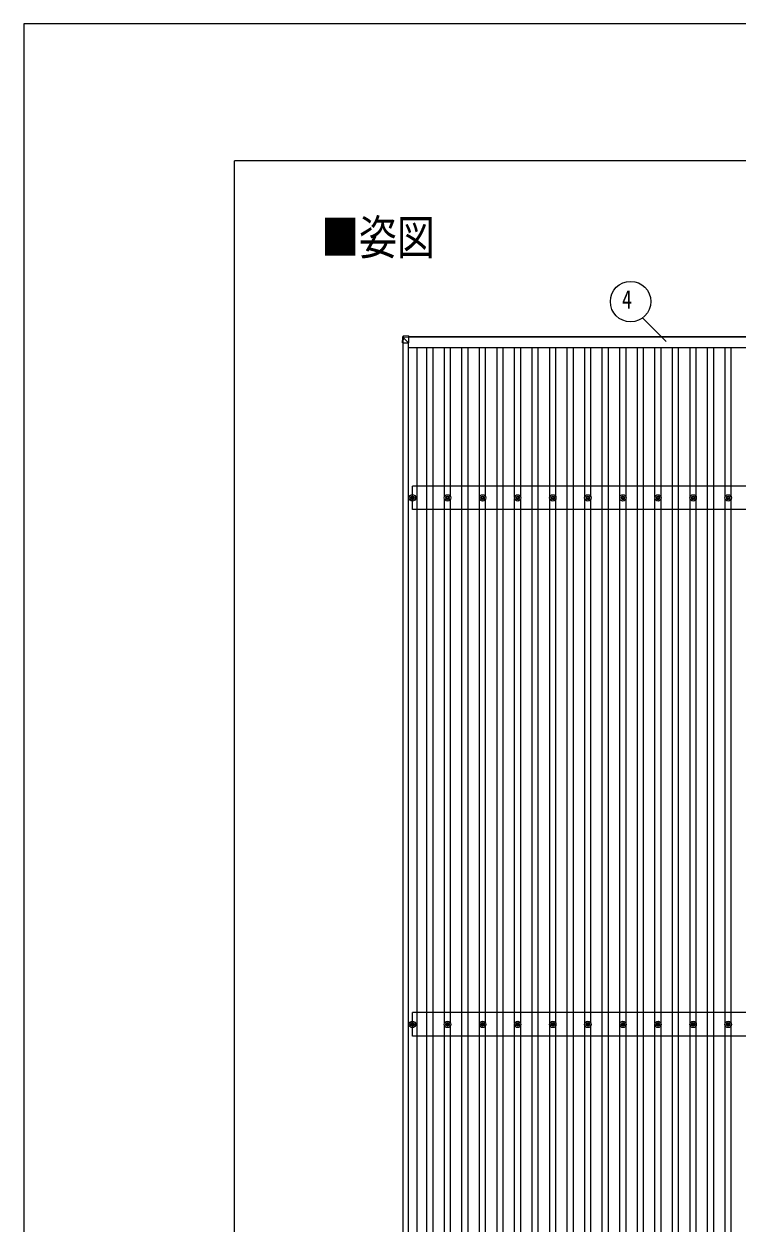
# Model space of a CAD drawing. Units: millimetres, scale not verified. Extents: x -16820 to 16820, y -11880 to 11880.
# Drawn here: x -16820 to -12755, y 5048 to 11880 of the extents above; entities that cross this region are included whole.
import ezdxf
from ezdxf.enums import TextEntityAlignment as Align

# ---------------------------------------------------------------- set-up
doc = ezdxf.new("R2010")
doc.units = ezdxf.units.MM
doc.header["$LTSCALE"] = 60
for name, color, linetype in [('0-2_USER1', 3, 'Continuous'), ('0-5_YKK_13', 4, 'Continuous'), ('0-6_YKK_A1', 4, 'Continuous'), ('0-7_YKK_D', 6, 'Continuous'), ('0-8_YKK_ZWAK', 7, 'Continuous')]:
    doc.layers.add(name, color=color, linetype=linetype)
doc.styles.add('ＭＳ ゴシック', font='')
doc.styles.get('ＭＳ ゴシック').set_extended_font_data('MS Gothic')

msp = doc.modelspace()

# ---------------------------------------------------------------- linework, layer by layer
at = {"layer": '0-5_YKK_13'}
for p, q in [((-14661.67, 10063.33), (-14659.8, 10093.87)), ((-14659.8, 10093.87), (-14659.8, 10098.62)), ((-14657.91, 10093.68), (-14659.77, 10063.27)), ((-14659.77, 10063.92), (-14627.37, 10063.86)), ((-14627.37, 10102.42), (-14657.93, 10100.5)), ((-14627.37, 10102.42), (-14657.93, 10100.5)), ((-14657.93, 10100.5), (-14657.93, 10100.5)), ((-14657.93, 10100.5), (-14657.93, 10095.74)), ((-14657.93, 10095.74), (-14627.37, 10097.61)), ((-14657.81, 10093.69), (-14657.91, 10093.68)), ((-14627.37, 10095.65), (-14657.86, 10093.78)), ((-14627.37, 10063.86), (-14657.81, 10094.34)), ((-14627.37, 10102.42), (-14627.37, 10097.61)), ((-14627.37, 10097.61), (-14627.37, 10095.65)), ((-14627.37, 10096.3), (-14627.37, 10063.86)), ((-14615.84, 9181.44), (-14611.43, 9181.44)), ((-14615.84, 9177.94), (-14611.43, 9177.94)), ((-14607.6, 9189.69), (-14607.6, 9185.27)), ((-14607.6, 9174.11), (-14607.6, 9169.69)), ((-14604.1, 9189.69), (-14604.1, 9185.27)), ((-14604.1, 9174.11), (-14604.1, 9169.69)), ((-14600.26, 9181.44), (-14595.85, 9181.44)), ((-14600.26, 9177.94), (-14595.85, 9177.94)), ((-14415.84, 9181.44), (-14411.43, 9181.44)), ((-14415.84, 9177.94), (-14411.43, 9177.94)), ((-14407.6, 9189.69), (-14407.6, 9185.27)), ((-14407.6, 9174.11), (-14407.6, 9169.69)), ((-14404.1, 9189.69), (-14404.1, 9185.27)), ((-14404.1, 9174.11), (-14404.1, 9169.69)), ((-14400.26, 9181.44), (-14395.85, 9181.44)), ((-14400.26, 9177.94), (-14395.85, 9177.94)), ((-14215.84, 9181.44), (-14211.43, 9181.44)), ((-14215.84, 9177.94), (-14211.43, 9177.94)), ((-14207.6, 9189.69), (-14207.6, 9185.27)), ((-14207.6, 9174.11), (-14207.6, 9169.69)), ((-14204.1, 9189.69), (-14204.1, 9185.27)), ((-14204.1, 9174.11), (-14204.1, 9169.69)), ((-14200.26, 9181.44), (-14195.85, 9181.44)), ((-14200.26, 9177.94), (-14195.85, 9177.94)), ((-14015.84, 9181.44), (-14011.43, 9181.44)), ((-14015.84, 9177.94), (-14011.43, 9177.94)), ((-14007.6, 9189.69), (-14007.6, 9185.27)), ((-14007.6, 9174.11), (-14007.6, 9169.69)), ((-14004.1, 9189.69), (-14004.1, 9185.27)), ((-14004.1, 9174.11), (-14004.1, 9169.69)), ((-14000.26, 9181.44), (-13995.85, 9181.44)), ((-14000.26, 9177.94), (-13995.85, 9177.94)), ((-13815.84, 9181.44), (-13811.43, 9181.44)), ((-13815.84, 9177.94), (-13811.43, 9177.94)), ((-13807.6, 9189.69), (-13807.6, 9185.27)), ((-13807.6, 9174.11), (-13807.6, 9169.69)), ((-13804.1, 9189.69), (-13804.1, 9185.27)), ((-13804.1, 9174.11), (-13804.1, 9169.69)), ((-13800.26, 9181.44), (-13795.85, 9181.44)), ((-13800.26, 9177.94), (-13795.85, 9177.94)), ((-13615.84, 9181.44), (-13611.43, 9181.44)), ((-13615.84, 9177.94), (-13611.43, 9177.94)), ((-13607.6, 9189.69), (-13607.6, 9185.27)), ((-13607.6, 9174.11), (-13607.6, 9169.69)), ((-13604.1, 9189.69), (-13604.1, 9185.27)), ((-13604.1, 9174.11), (-13604.1, 9169.69)), ((-13600.26, 9181.44), (-13595.85, 9181.44)), ((-13600.26, 9177.94), (-13595.85, 9177.94)), ((-13415.84, 9181.44), (-13411.43, 9181.44)), ((-13415.84, 9177.94), (-13411.43, 9177.94)), ((-13407.6, 9189.69), (-13407.6, 9185.27)), ((-13407.6, 9174.11), (-13407.6, 9169.69)), ((-13404.1, 9189.69), (-13404.1, 9185.27)), ((-13404.1, 9174.11), (-13404.1, 9169.69)), ((-13400.26, 9181.44), (-13395.85, 9181.44)), ((-13400.26, 9177.94), (-13395.85, 9177.94)), ((-13215.84, 9181.44), (-13211.43, 9181.44)), ((-13215.84, 9177.94), (-13211.43, 9177.94)), ((-13207.6, 9189.69), (-13207.6, 9185.27)), ((-13207.6, 9174.11), (-13207.6, 9169.69)), ((-13204.1, 9189.69), (-13204.1, 9185.27)), ((-13204.1, 9174.11), (-13204.1, 9169.69)), ((-13200.26, 9181.44), (-13195.85, 9181.44)), ((-13200.26, 9177.94), (-13195.85, 9177.94)), ((-13015.84, 9181.44), (-13011.43, 9181.44)), ((-13015.84, 9177.94), (-13011.43, 9177.94)), ((-13007.6, 9189.69), (-13007.6, 9185.27)), ((-13007.6, 9174.11), (-13007.6, 9169.69)), ((-13004.1, 9189.69), (-13004.1, 9185.27)), ((-13004.1, 9174.11), (-13004.1, 9169.69)), ((-13000.26, 9181.44), (-12995.85, 9181.44)), ((-13000.26, 9177.94), (-12995.85, 9177.94)), ((-12815.84, 9181.44), (-12811.43, 9181.44)), ((-12815.84, 9177.94), (-12811.43, 9177.94)), ((-12807.6, 9189.69), (-12807.6, 9185.27)), ((-12807.6, 9174.11), (-12807.6, 9169.69)), ((-12804.1, 9189.69), (-12804.1, 9185.27)), ((-12804.1, 9174.11), (-12804.1, 9169.69)), ((-12800.26, 9181.44), (-12795.85, 9181.44)), ((-12800.26, 9177.94), (-12795.85, 9177.94)), ((-14615.84, 6181.44), (-14611.43, 6181.44)), ((-14615.84, 6177.94), (-14611.43, 6177.94)), ((-14607.6, 6189.69), (-14607.6, 6185.27)), ((-14607.6, 6174.11), (-14607.6, 6169.69)), ((-14604.1, 6189.69), (-14604.1, 6185.27)), ((-14604.1, 6174.11), (-14604.1, 6169.69)), ((-14600.26, 6181.44), (-14595.85, 6181.44)), ((-14600.26, 6177.94), (-14595.85, 6177.94)), ((-14415.84, 6181.44), (-14411.43, 6181.44)), ((-14415.84, 6177.94), (-14411.43, 6177.94)), ((-14407.6, 6189.69), (-14407.6, 6185.27)), ((-14407.6, 6174.11), (-14407.6, 6169.69)), ((-14404.1, 6189.69), (-14404.1, 6185.27)), ((-14404.1, 6174.11), (-14404.1, 6169.69)), ((-14400.26, 6181.44), (-14395.85, 6181.44)), ((-14400.26, 6177.94), (-14395.85, 6177.94)), ((-14215.84, 6181.44), (-14211.43, 6181.44)), ((-14215.84, 6177.94), (-14211.43, 6177.94)), ((-14207.6, 6189.69), (-14207.6, 6185.27)), ((-14207.6, 6174.11), (-14207.6, 6169.69)), ((-14204.1, 6189.69), (-14204.1, 6185.27)), ((-14204.1, 6174.11), (-14204.1, 6169.69)), ((-14200.26, 6181.44), (-14195.85, 6181.44)), ((-14200.26, 6177.94), (-14195.85, 6177.94)), ((-14015.84, 6181.44), (-14011.43, 6181.44)), ((-14015.84, 6177.94), (-14011.43, 6177.94)), ((-14007.6, 6189.69), (-14007.6, 6185.27)), ((-14007.6, 6174.11), (-14007.6, 6169.69)), ((-14004.1, 6189.69), (-14004.1, 6185.27)), ((-14004.1, 6174.11), (-14004.1, 6169.69)), ((-14000.26, 6181.44), (-13995.85, 6181.44)), ((-14000.26, 6177.94), (-13995.85, 6177.94)), ((-13815.84, 6181.44), (-13811.43, 6181.44)), ((-13815.84, 6177.94), (-13811.43, 6177.94)), ((-13807.6, 6189.69), (-13807.6, 6185.27)), ((-13807.6, 6174.11), (-13807.6, 6169.69)), ((-13804.1, 6189.69), (-13804.1, 6185.27)), ((-13804.1, 6174.11), (-13804.1, 6169.69)), ((-13800.26, 6181.44), (-13795.85, 6181.44)), ((-13800.26, 6177.94), (-13795.85, 6177.94)), ((-13615.84, 6181.44), (-13611.43, 6181.44)), ((-13615.84, 6177.94), (-13611.43, 6177.94)), ((-13607.6, 6189.69), (-13607.6, 6185.27)), ((-13607.6, 6174.11), (-13607.6, 6169.69)), ((-13604.1, 6189.69), (-13604.1, 6185.27)), ((-13604.1, 6174.11), (-13604.1, 6169.69)), ((-13600.26, 6181.44), (-13595.85, 6181.44)), ((-13600.26, 6177.94), (-13595.85, 6177.94)), ((-13415.84, 6181.44), (-13411.43, 6181.44)), ((-13415.84, 6177.94), (-13411.43, 6177.94)), ((-13407.6, 6189.69), (-13407.6, 6185.27)), ((-13407.6, 6174.11), (-13407.6, 6169.69)), ((-13404.1, 6189.69), (-13404.1, 6185.27)), ((-13404.1, 6174.11), (-13404.1, 6169.69)), ((-13400.26, 6181.44), (-13395.85, 6181.44)), ((-13400.26, 6177.94), (-13395.85, 6177.94)), ((-13215.84, 6181.44), (-13211.43, 6181.44)), ((-13215.84, 6177.94), (-13211.43, 6177.94)), ((-13207.6, 6189.69), (-13207.6, 6185.27)), ((-13207.6, 6174.11), (-13207.6, 6169.69)), ((-13204.1, 6189.69), (-13204.1, 6185.27)), ((-13204.1, 6174.11), (-13204.1, 6169.69)), ((-13200.26, 6181.44), (-13195.85, 6181.44)), ((-13200.26, 6177.94), (-13195.85, 6177.94)), ((-13015.84, 6181.44), (-13011.43, 6181.44)), ((-13015.84, 6177.94), (-13011.43, 6177.94)), ((-13007.6, 6189.69), (-13007.6, 6185.27)), ((-13007.6, 6174.11), (-13007.6, 6169.69)), ((-13004.1, 6189.69), (-13004.1, 6185.27)), ((-13004.1, 6174.11), (-13004.1, 6169.69)), ((-13000.26, 6181.44), (-12995.85, 6181.44)), ((-13000.26, 6177.94), (-12995.85, 6177.94)), ((-12815.84, 6181.44), (-12811.43, 6181.44)), ((-12815.84, 6177.94), (-12811.43, 6177.94)), ((-12807.6, 6189.69), (-12807.6, 6185.27)), ((-12807.6, 6174.11), (-12807.6, 6169.69)), ((-12804.1, 6189.69), (-12804.1, 6185.27)), ((-12804.1, 6174.11), (-12804.1, 6169.69)), ((-12800.26, 6181.44), (-12795.85, 6181.44)), ((-12800.26, 6177.94), (-12795.85, 6177.94))]:
    msp.add_line(p, q, dxfattribs=at)
msp.add_lwpolyline([(-14659.8, 10098.62), (-14661.67, 10068.14), (-14661.67, 10063.33)], dxfattribs=at)
for centre, radius in [((-14605.85, 9179.69), 18.25), ((-14605.85, 9179.69), 10.15), ((-14605.85, 9179.69), 5.85), ((-14605.85, 9179.69), 5.25), ((-14405.85, 9179.69), 18.25), ((-14405.85, 9179.69), 10.15), ((-14405.85, 9179.69), 5.85), ((-14405.85, 9179.69), 5.25), ((-14205.85, 9179.69), 18.25), ((-14205.85, 9179.69), 10.15), ((-14205.85, 9179.69), 5.85), ((-14205.85, 9179.69), 5.25), ((-14005.85, 9179.69), 18.25), ((-14005.85, 9179.69), 10.15), ((-14005.85, 9179.69), 5.85), ((-14005.85, 9179.69), 5.25), ((-13805.85, 9179.69), 18.25), ((-13805.85, 9179.69), 10.15), ((-13805.85, 9179.69), 5.85), ((-13805.85, 9179.69), 5.25), ((-13605.85, 9179.69), 18.25), ((-13605.85, 9179.69), 10.15), ((-13605.85, 9179.69), 5.85), ((-13605.85, 9179.69), 5.25), ((-13405.85, 9179.69), 18.25), ((-13405.85, 9179.69), 10.15), ((-13405.85, 9179.69), 5.85), ((-13405.85, 9179.69), 5.25), ((-13205.85, 9179.69), 18.25), ((-13205.85, 9179.69), 10.15), ((-13205.85, 9179.69), 5.85), ((-13205.85, 9179.69), 5.25), ((-13005.85, 9179.69), 18.25), ((-13005.85, 9179.69), 10.15), ((-13005.85, 9179.69), 5.85), ((-13005.85, 9179.69), 5.25), ((-12805.85, 9179.69), 18.25), ((-12805.85, 9179.69), 10.15), ((-12805.85, 9179.69), 5.85), ((-12805.85, 9179.69), 5.25), ((-14605.85, 6179.69), 18.25), ((-14605.85, 6179.69), 10.15), ((-14605.85, 6179.69), 5.85), ((-14605.85, 6179.69), 5.25), ((-14405.85, 6179.69), 18.25), ((-14405.85, 6179.69), 10.15), ((-14405.85, 6179.69), 5.85), ((-14405.85, 6179.69), 5.25), ((-14205.85, 6179.69), 18.25), ((-14205.85, 6179.69), 10.15), ((-14205.85, 6179.69), 5.85), ((-14205.85, 6179.69), 5.25), ((-14005.85, 6179.69), 18.25), ((-14005.85, 6179.69), 10.15), ((-14005.85, 6179.69), 5.85), ((-14005.85, 6179.69), 5.25), ((-13805.85, 6179.69), 18.25), ((-13805.85, 6179.69), 10.15), ((-13805.85, 6179.69), 5.85), ((-13805.85, 6179.69), 5.25), ((-13605.85, 6179.69), 18.25), ((-13605.85, 6179.69), 10.15), ((-13605.85, 6179.69), 5.85), ((-13605.85, 6179.69), 5.25), ((-13405.85, 6179.69), 18.25), ((-13405.85, 6179.69), 10.15), ((-13405.85, 6179.69), 5.85), ((-13405.85, 6179.69), 5.25), ((-13205.85, 6179.69), 18.25), ((-13205.85, 6179.69), 10.15), ((-13205.85, 6179.69), 5.85), ((-13205.85, 6179.69), 5.25), ((-13005.85, 6179.69), 18.25), ((-13005.85, 6179.69), 10.15), ((-13005.85, 6179.69), 5.85), ((-13005.85, 6179.69), 5.25), ((-12805.85, 6179.69), 18.25), ((-12805.85, 6179.69), 10.15), ((-12805.85, 6179.69), 5.85), ((-12805.85, 6179.69), 5.25)]:
    msp.add_circle(centre, radius, dxfattribs=at)
for centre, radius, start, end in [((-14657.81, 10093.75), 2, 93.48408, 176.48407), ((-14657.58, 10106.59), 12.92, 260.08679, 268.52577), ((-14647.55, 10094.8), 10.42, 174.80664, 186.16183)]:
    msp.add_arc(centre, radius, start, end, dxfattribs=at)
for centre, major_axis, ratio, start_param, end_param in [((-14659.67, 10063.33), (-2, 0), 0.033268, 0.0000002, 1.5185344), ((-14657.8, 10098.5), (-1.92, -0.56), 0.998105, 4.4898734, 5.9384966), ((-14657.8, 10093.75), (-0.12, 2), 0.02656, 0.0332981, 1.5518323), ((-14621.79, 10095.89), (-36.07, -2.1), 0.055348, 0.0000815, 0.0491486)]:
    msp.add_ellipse(centre, major_axis=major_axis, ratio=ratio, start_param=start_param, end_param=end_param, dxfattribs=at)
at = {"layer": '0-6_YKK_A1'}
for p, q in [((-14657.85, -706.37), (-14657.85, 10063.92)), ((-14628.85, -706.42), (-14628.85, 10063.86)), ((-14627.37, 10100.09), (-9185.15, 10100.09)), ((-9185.15, 10095.5), (-14627.37, 10095.5)), ((-14628.85, 10036.67), (-9182.85, 10036.67)), ((-14579.35, -681.68), (-14579.35, 10036.67)), ((-14523.35, -681.68), (-14523.35, 10036.67)), ((-14488.35, -681.68), (-14488.35, 10036.67)), ((-14423.35, 9184.87), (-14423.35, 10036.67)), ((-14388.35, 9184.87), (-14388.35, 10036.67)), ((-14323.35, -681.68), (-14323.35, 10036.67)), ((-14288.35, -681.68), (-14288.35, 10036.67)), ((-14223.35, 9184.87), (-14223.35, 10036.67)), ((-14188.35, 9184.87), (-14188.35, 10036.67)), ((-14123.35, -681.68), (-14123.35, 10036.67)), ((-14088.35, -681.68), (-14088.35, 10036.67)), ((-14023.35, 9184.87), (-14023.35, 10036.67)), ((-13988.35, 9184.87), (-13988.35, 10036.67)), ((-13923.35, -681.68), (-13923.35, 10036.67)), ((-13888.35, -681.68), (-13888.35, 10036.67)), ((-13823.35, 9184.87), (-13823.35, 10036.67)), ((-13788.35, 9184.87), (-13788.35, 10036.67)), ((-13723.35, -681.68), (-13723.35, 10036.67)), ((-13688.35, -681.68), (-13688.35, 10036.67)), ((-13623.35, 9184.87), (-13623.35, 10036.67)), ((-13588.35, 9184.87), (-13588.35, 10036.67)), ((-13523.35, -681.68), (-13523.35, 10036.67)), ((-13488.35, -681.68), (-13488.35, 10036.67)), ((-13423.35, 9184.87), (-13423.35, 10036.67)), ((-13388.35, 9184.87), (-13388.35, 10036.67)), ((-13323.35, -681.68), (-13323.35, 10036.67)), ((-13288.35, -681.68), (-13288.35, 10036.67)), ((-13223.35, 9184.87), (-13223.35, 10036.67)), ((-13188.35, 9184.87), (-13188.35, 10036.67)), ((-13123.35, -681.68), (-13123.35, 10036.67)), ((-13088.35, -681.68), (-13088.35, 10036.67)), ((-13023.35, 9184.87), (-13023.35, 10036.67)), ((-12988.35, 9184.87), (-12988.35, 10036.67)), ((-12923.35, -681.68), (-12923.35, 10036.67)), ((-12888.35, -681.68), (-12888.35, 10036.67)), ((-12823.35, 9184.87), (-12823.35, 10036.67)), ((-12788.35, 9184.87), (-12788.35, 10036.67)), ((-9205.85, 9246.69), (-14605.85, 9246.69)), ((-14605.85, 9112.69), (-14605.85, 9246.69)), ((-14423.35, 6184.87), (-14423.35, 9174.51)), ((-14388.35, 6184.87), (-14388.35, 9174.51)), ((-14223.35, 6184.87), (-14223.35, 9174.51)), ((-14188.35, 6184.87), (-14188.35, 9174.51)), ((-14023.35, 6184.87), (-14023.35, 9174.51)), ((-13988.35, 6184.87), (-13988.35, 9174.51)), ((-13823.35, 6184.87), (-13823.35, 9174.51)), ((-13788.35, 6184.87), (-13788.35, 9174.51)), ((-13623.35, 6184.87), (-13623.35, 9174.51)), ((-13588.35, 6184.87), (-13588.35, 9174.51)), ((-13423.35, 6184.87), (-13423.35, 9174.51)), ((-13388.35, 6184.87), (-13388.35, 9174.51)), ((-13223.35, 6184.87), (-13223.35, 9174.51)), ((-13188.35, 6184.87), (-13188.35, 9174.51)), ((-13023.35, 6184.87), (-13023.35, 9174.51)), ((-12988.35, 6184.87), (-12988.35, 9174.51)), ((-12823.35, 6184.87), (-12823.35, 9174.51)), ((-12788.35, 6184.87), (-12788.35, 9174.51)), ((-9205.85, 9112.69), (-14605.85, 9112.69)), ((-9205.85, 6246.69), (-14605.85, 6246.69)), ((-14605.85, 6112.69), (-14605.85, 6246.69)), ((-14423.35, 3184.87), (-14423.35, 6174.51)), ((-14388.35, 3184.87), (-14388.35, 6174.51)), ((-14223.35, 3184.87), (-14223.35, 6174.51)), ((-14188.35, 3184.87), (-14188.35, 6174.51)), ((-14023.35, 3184.87), (-14023.35, 6174.51)), ((-13988.35, 3184.87), (-13988.35, 6174.51)), ((-13823.35, 3184.87), (-13823.35, 6174.51)), ((-13788.35, 3184.87), (-13788.35, 6174.51)), ((-13623.35, 3184.87), (-13623.35, 6174.51)), ((-13588.35, 3184.87), (-13588.35, 6174.51)), ((-13423.35, 3184.87), (-13423.35, 6174.51)), ((-13388.35, 3184.87), (-13388.35, 6174.51)), ((-13223.35, 3184.87), (-13223.35, 6174.51)), ((-13188.35, 3184.87), (-13188.35, 6174.51)), ((-13023.35, 3184.87), (-13023.35, 6174.51)), ((-12988.35, 3184.87), (-12988.35, 6174.51)), ((-12823.35, 3184.87), (-12823.35, 6174.51)), ((-12788.35, 3184.87), (-12788.35, 6174.51)), ((-9205.85, 6112.69), (-14605.85, 6112.69))]:
    msp.add_line(p, q, dxfattribs=at)
at = {"layer": '0-7_YKK_D'}
msp.add_line((-13158.74, 10070.95), (-13293.49, 10205.7), dxfattribs=at)
msp.add_circle((-13362.04, 10298.28), 115.2, dxfattribs=at)
at = {"layer": '0-8_YKK_ZWAK'}
for p in [(15580.08, 11100), (-15619.92, -10100)]:
    msp.add_line(p, (-15619.92, 11100), dxfattribs=at)
msp.add_lwpolyline([(-16820, -11880), (16820, -11880), (16820, 11880), (-16820, 11880)], close=True, dxfattribs=at)

# ---------------------------------------------------------------- texts
at = {"layer": '0-2_USER1', "style": 'ＭＳ ゴシック', "width": 0.8}
msp.add_text('■姿図', height=197.9, dxfattribs=at).set_placement((-15126.07, 10506.25), align=Align.BOTTOM_LEFT)
at = {"layer": '0-7_YKK_D', "style": 'ＭＳ ゴシック', "width": 0.8}
msp.add_text('4', height=105.6, dxfattribs=at).set_placement((-13411.61, 10226.28), align=Align.BOTTOM_LEFT)

doc.saveas('drawing.dxf')
